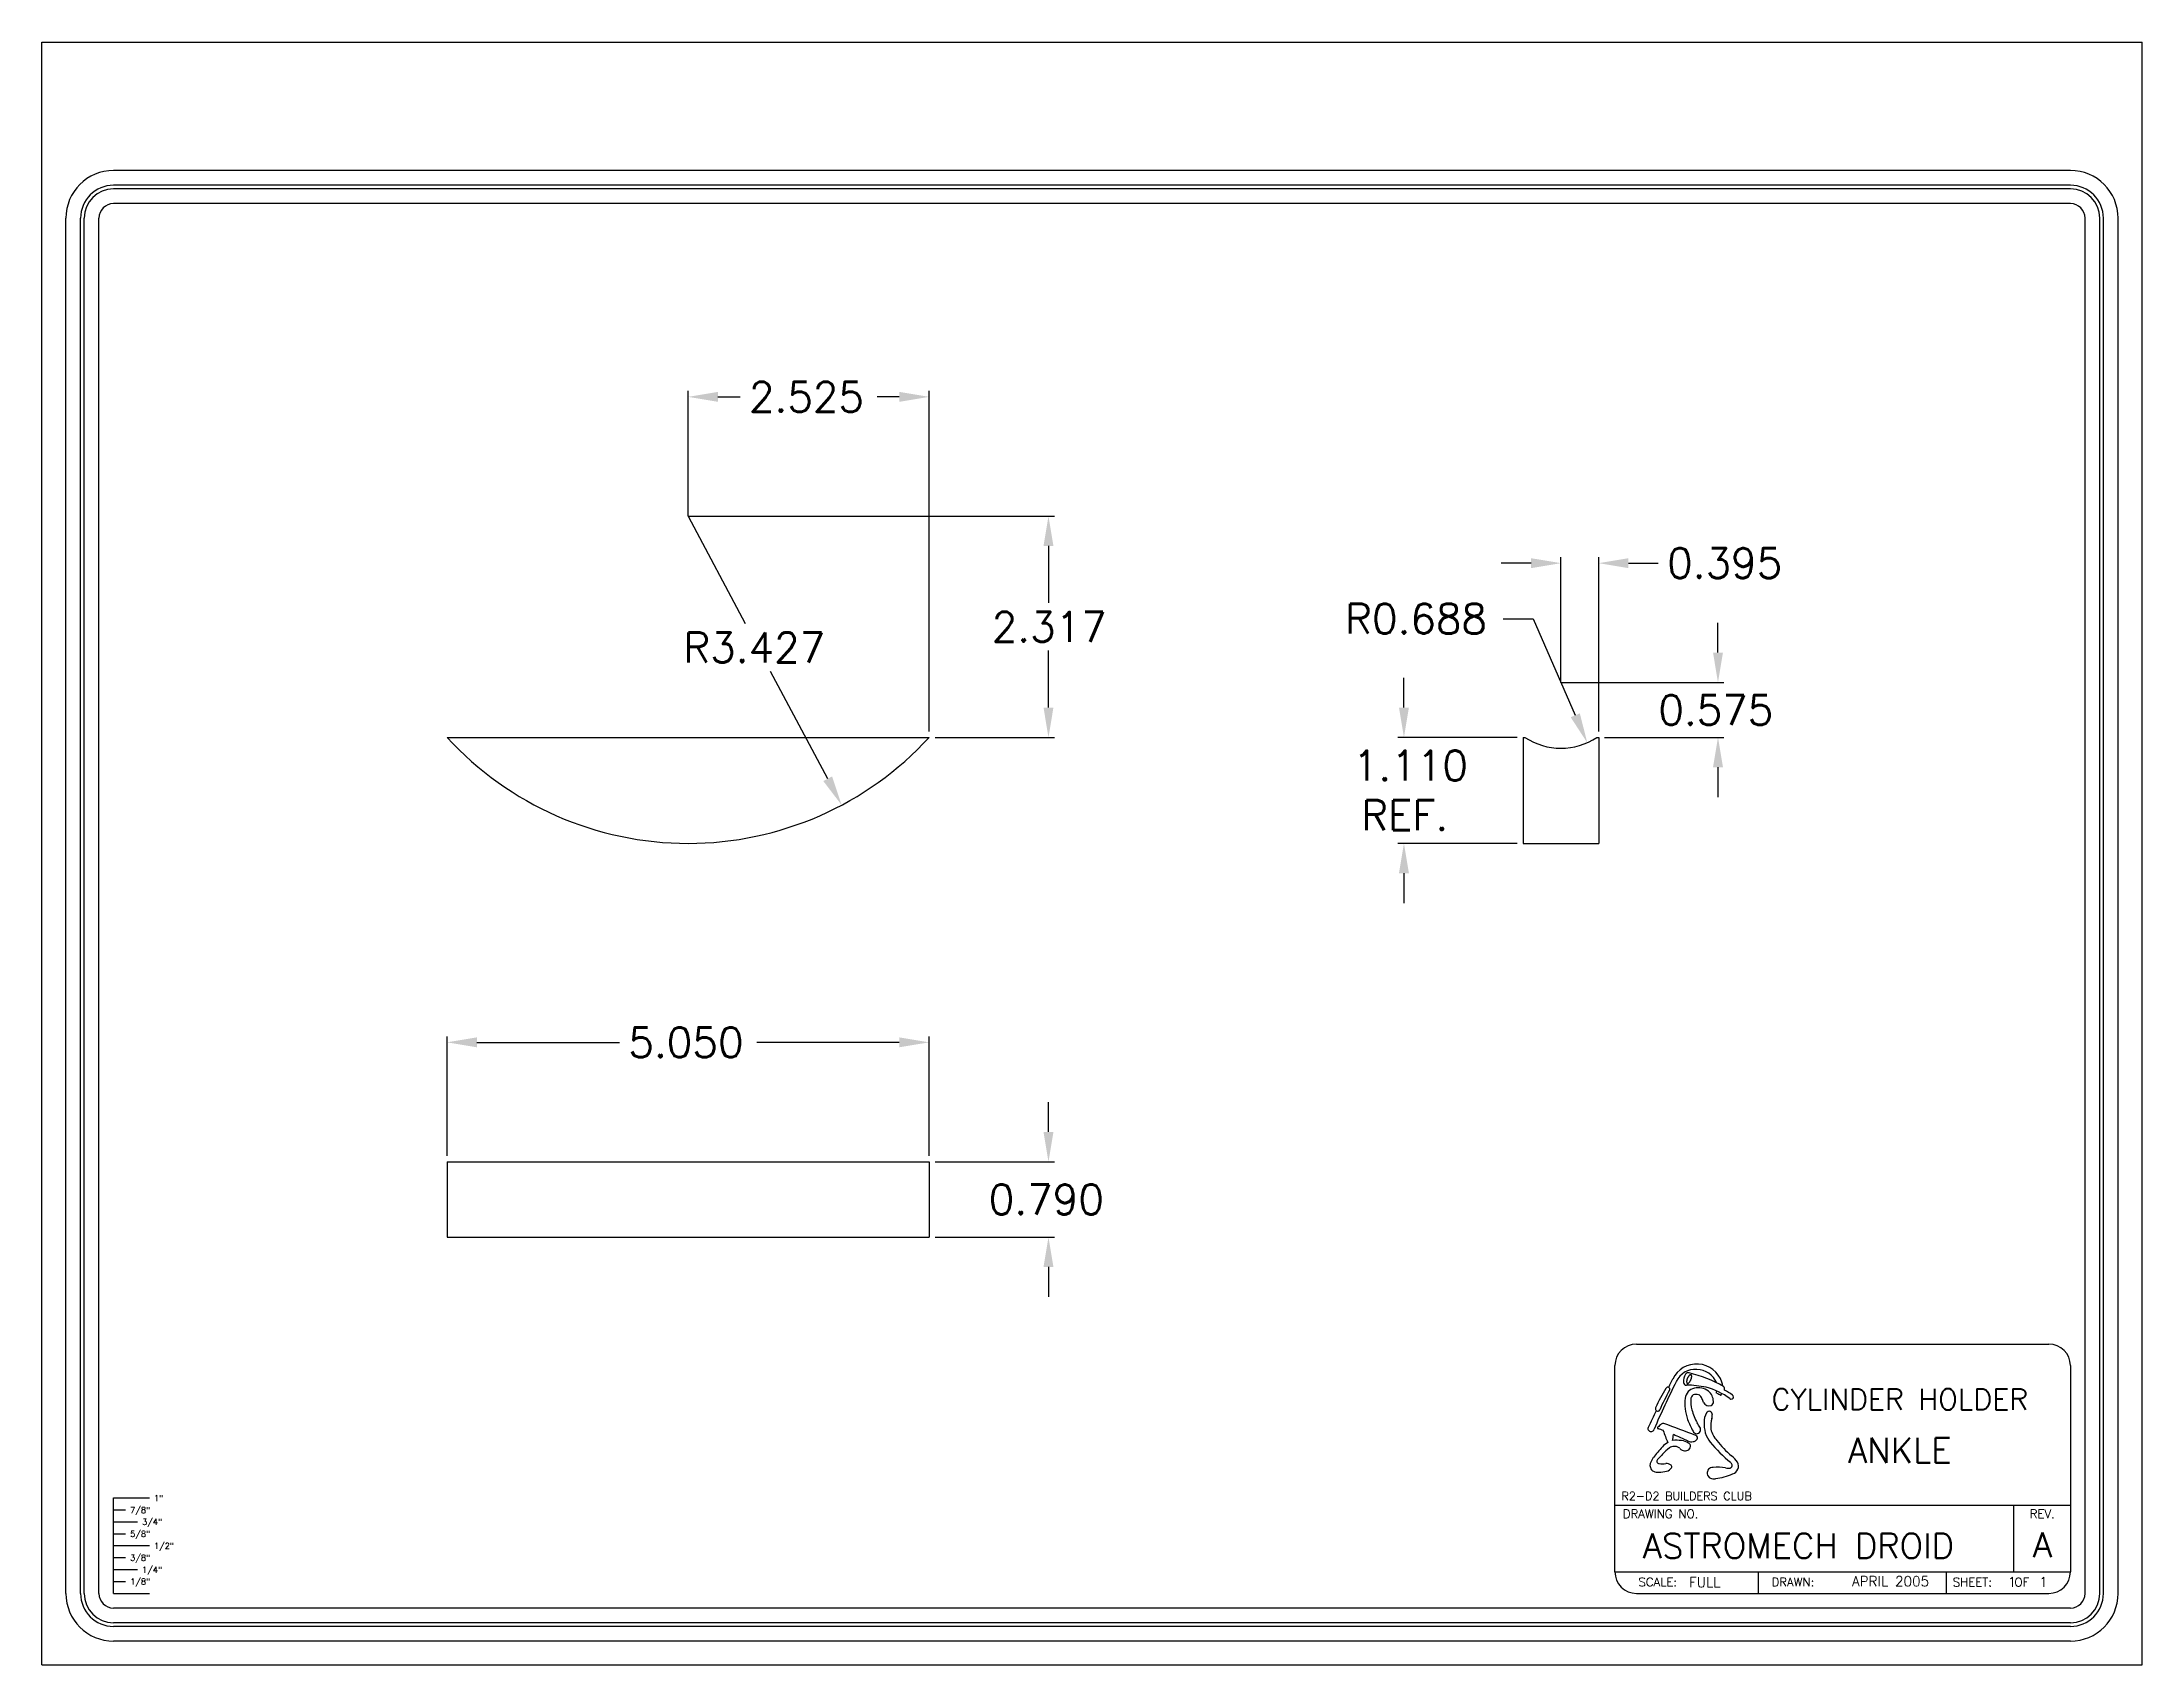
# Model space of a CAD drawing. Extents: x 0 to 22, y 0 to 17.
import ezdxf
from ezdxf.enums import TextEntityAlignment as Align

# ---------------------------------------------------------------- set-up
doc = ezdxf.new("R2010")
doc.units = 0
doc.layers.get('0').update_dxf_attribs({"linetype": 'CONTINUOUS'})
for name, color, linetype in [('ANKLE_-_CYLINDER_HOLDER', 7, 'CONTINUOUS'), ('DIMENSIONS', 1, 'CONTINUOUS'), ('FORM', 5, 'CONTINUOUS')]:
    doc.layers.add(name, color=color, linetype=linetype)
doc.styles.get("Standard").update_dxf_attribs({"font": 'simplex.shx'})

msp = doc.modelspace()

# ---------------------------------------------------------------- linework, layer by layer
for p, q in [((0, 0), (0, 17)), ((0, 17), (22, 17)), ((22, 0), (22, 17)), ((0.75, 0.75), (0.75, 1.75)), ((0.75, 1.75), (1.125, 1.75)), ((0.75, 1.625), (0.875, 1.625)), ((0.75, 1.5), (1, 1.5)), ((0.75, 1.375), (0.875, 1.375)), ((0.75, 1.25), (1.125, 1.25)), ((0.75, 1.125), (0.875, 1.125)), ((0.75, 1), (1, 1)), ((0.75, 0.875), (0.875, 0.875)), ((0.75, 0.75), (1.125, 0.75)), ((0, 0), (22, 0))]:
    msp.add_line(p, q)
at = {"layer": 'ANKLE_-_CYLINDER_HOLDER'}
for p, q in [((4.244, 9.716), (9.294, 9.716)), ((15.518, 9.716), (15.518, 8.606)), ((15.518, 9.716), (15.536, 9.716)), ((16.29, 9.716), (16.308, 9.716)), ((16.308, 9.716), (16.308, 8.606)), ((15.518, 8.606), (16.308, 8.606)), ((4.244, 5.272), (4.244, 4.482)), ((4.244, 5.272), (9.294, 5.272)), ((9.294, 5.272), (9.294, 4.482)), ((4.244, 4.482), (9.294, 4.482))]:
    msp.add_line(p, q, dxfattribs=at)
for centre, radius, start, end in [((6.769, 12.033), 3.427, 222.5408, 317.4592), ((15.913, 10.291), 0.688, 236.7581, 303.2419)]:
    msp.add_arc(centre, radius, start, end, dxfattribs=at)
at = {"layer": 'DIMENSIONS'}
for p, q in [((6.769, 12.033), (6.769, 13.346)), ((7.081, 13.283), (7.313, 13.283)), ((8.981, 13.283), (8.75, 13.283)), ((9.294, 9.779), (9.294, 13.346)), ((6.769, 12.033), (10.606, 12.033)), ((6.769, 12.033), (7.367, 10.908)), ((10.544, 11.721), (10.544, 11.125)), ((15.6, 11.541), (15.288, 11.541)), ((15.913, 10.291), (15.913, 11.604)), ((16.308, 9.779), (16.308, 11.604)), ((16.62, 11.541), (16.933, 11.541)), ((15.308, 10.959), (15.621, 10.959)), ((15.621, 10.959), (16.063, 9.948)), ((17.558, 10.604), (17.558, 10.916)), ((10.544, 10.029), (10.544, 10.625)), ((8.231, 9.283), (7.633, 10.408)), ((14.268, 10.029), (14.268, 10.341)), ((15.913, 10.291), (17.62, 10.291)), ((9.356, 9.716), (10.606, 9.716)), ((15.455, 9.716), (14.205, 9.716)), ((16.37, 9.716), (17.62, 9.716)), ((17.558, 9.404), (17.558, 9.091)), ((15.455, 8.606), (14.205, 8.606)), ((14.268, 8.294), (14.268, 7.981)), ((4.244, 5.334), (4.244, 6.584)), ((4.556, 6.522), (6.05, 6.522)), ((8.981, 6.522), (7.488, 6.522)), ((9.294, 5.334), (9.294, 6.584)), ((10.544, 5.584), (10.544, 5.897)), ((9.356, 5.272), (10.606, 5.272)), ((9.356, 4.482), (10.606, 4.482)), ((10.544, 4.169), (10.544, 3.857))]:
    msp.add_line(p, q, dxfattribs=at)
for points in [[(7.081, 13.335), (7.081, 13.231), (6.769, 13.283)], [(8.981, 13.335), (8.981, 13.231), (9.294, 13.283)], [(10.492, 11.721), (10.596, 11.721), (10.544, 12.033)], [(15.6, 11.593), (15.6, 11.489), (15.913, 11.541)], [(16.62, 11.593), (16.62, 11.489), (16.308, 11.541)], [(17.506, 10.604), (17.61, 10.604), (17.558, 10.291)], [(10.492, 10.029), (10.596, 10.029), (10.544, 9.716)], [(14.216, 10.029), (14.32, 10.029), (14.268, 9.716)], [(16.111, 9.968), (16.015, 9.927), (16.188, 9.661)], [(17.506, 9.404), (17.61, 9.404), (17.558, 9.716)], [(8.277, 9.307), (8.185, 9.259), (8.377, 9.007)], [(14.216, 8.294), (14.32, 8.294), (14.268, 8.606)], [(4.556, 6.574), (4.556, 6.47), (4.244, 6.522)], [(8.981, 6.574), (8.981, 6.47), (9.294, 6.522)], [(10.492, 5.584), (10.596, 5.584), (10.544, 5.272)], [(10.492, 4.169), (10.596, 4.169), (10.544, 4.482)]]:
    msp.add_solid(points, dxfattribs=at)
at = {"layer": 'FORM'}
for p, q in [((21.25, 15.654), (0.75, 15.654)), ((21.25, 15.5), (0.75, 15.5)), ((21.25, 15.462), (0.75, 15.462)), ((21.25, 15.308), (0.75, 15.308)), ((0.25, 0.75), (0.25, 15.154)), ((0.404, 0.75), (0.404, 15.154)), ((0.442, 0.75), (0.442, 15.154)), ((0.596, 0.75), (0.596, 15.154)), ((21.404, 0.75), (21.404, 15.154)), ((21.558, 0.75), (21.558, 15.154)), ((21.596, 0.75), (21.596, 15.154)), ((21.75, 0.75), (21.75, 15.154)), ((21.25, 0.596), (0.75, 0.596)), ((21.25, 0.442), (0.75, 0.442)), ((21.25, 0.404), (0.75, 0.404)), ((21.25, 0.25), (0.75, 0.25))]:
    msp.add_line(p, q, dxfattribs=at)
at = {"layer": 'FORM', "linetype": 'CONTINUOUS'}
for p, q in [((16.703, 3.361), (21.025, 3.361)), ((16.478, 0.975), (16.478, 3.136)), ((21.25, 3.136), (21.25, 0.975)), ((16.478, 1.673), (21.25, 1.673)), ((20.655, 1.673), (20.655, 0.975)), ((16.478, 0.975), (21.25, 0.975)), ((17.978, 0.975), (17.978, 0.75)), ((19.95, 0.972), (19.95, 0.747)), ((16.703, 0.75), (21.025, 0.75))]:
    msp.add_line(p, q, dxfattribs=at)
at = {"layer": 'FORM', "color": 1}
msp.add_polyline3d([(17.276, 3.04, 0), (17.275, 3.041, 0), (17.274, 3.041, 0), (17.273, 3.041, 0), (17.272, 3.041, 0), (17.27, 3.041, 0), (17.269, 3.041, 0), (17.268, 3.04, 0), (17.267, 3.04, 0), (17.266, 3.039, 0), (17.265, 3.039, 0), (17.263, 3.038, 0), (17.262, 3.037, 0), (17.261, 3.036, 0), (17.259, 3.035, 0), (17.258, 3.034, 0), (17.257, 3.033, 0), (17.255, 3.032, 0), (17.254, 3.03, 0), (17.253, 3.029, 0), (17.252, 3.027, 0), (17.25, 3.025, 0), (17.249, 3.024, 0), (17.248, 3.022, 0), (17.246, 3.02, 0), (17.245, 3.018, 0), (17.244, 3.016, 0), (17.243, 3.014, 0), (17.242, 3.012, 0), (17.241, 3.01, 0), (17.239, 3.008, 0), (17.238, 3.006, 0), (17.237, 3.003, 0), (17.236, 3.001, 0), (17.236, 2.999, 0), (17.235, 2.997, 0), (17.234, 2.995, 0), (17.233, 2.992, 0), (17.233, 2.99, 0), (17.232, 2.988, 0), (17.231, 2.986, 0), (17.231, 2.983, 0), (17.23, 2.981, 0), (17.23, 2.979, 0), (17.23, 2.977, 0), (17.229, 2.975, 0), (17.229, 2.973, 0), (17.229, 2.971, 0), (17.229, 2.969, 0), (17.229, 2.968, 0), (17.229, 2.966, 0), (17.229, 2.964, 0), (17.229, 2.962, 0), (17.23, 2.961, 0), (17.23, 2.96, 0), (17.23, 2.958, 0), (17.231, 2.957, 0), (17.231, 2.956, 0), (17.232, 2.955, 0), (17.232, 2.954, 0), (17.233, 2.953, 0), (17.234, 2.952, 0), (17.234, 2.951, 0), (17.235, 2.951, 0), (17.236, 2.95, 0), (17.237, 2.95, 0), (17.238, 2.95, 0), (17.239, 2.95, 0), (17.24, 2.95, 0), (17.241, 2.95, 0), (17.242, 2.95, 0), (17.244, 2.95, 0), (17.245, 2.951, 0), (17.246, 2.951, 0), (17.247, 2.952, 0), (17.248, 2.953, 0), (17.25, 2.953, 0), (17.251, 2.954, 0), (17.252, 2.955, 0), (17.254, 2.957, 0), (17.255, 2.958, 0), (17.256, 2.959, 0), (17.258, 2.961, 0), (17.259, 2.962, 0), (17.26, 2.964, 0), (17.262, 2.965, 0), (17.263, 2.967, 0), (17.264, 2.969, 0), (17.265, 2.971, 0), (17.267, 2.973, 0), (17.268, 2.975, 0), (17.269, 2.977, 0), (17.27, 2.979, 0), (17.271, 2.981, 0), (17.272, 2.983, 0), (17.273, 2.985, 0), (17.274, 2.987, 0), (17.275, 2.989, 0), (17.276, 2.992, 0), (17.277, 2.994, 0), (17.278, 2.996, 0), (17.279, 2.998, 0), (17.279, 3.001, 0), (17.28, 3.003, 0), (17.28, 3.005, 0), (17.281, 3.007, 0), (17.282, 3.009, 0), (17.282, 3.011, 0), (17.282, 3.014, 0), (17.282, 3.016, 0), (17.283, 3.018, 0), (17.283, 3.019, 0), (17.283, 3.021, 0), (17.283, 3.023, 0), (17.283, 3.025, 0), (17.283, 3.027, 0), (17.283, 3.028, 0), (17.282, 3.03, 0), (17.282, 3.031, 0), (17.282, 3.032, 0), (17.281, 3.034, 0), (17.281, 3.035, 0), (17.28, 3.036, 0), (17.279, 3.037, 0), (17.279, 3.038, 0), (17.278, 3.039, 0), (17.277, 3.039, 0), (17.276, 3.04, 0), (17.276, 3.04, 0)], dxfattribs=at)
at = {"layer": 'FORM'}
for centre, radius, start, end in [((0.75, 15.154), 0.5, 90, 180), ((21.25, 15.154), 0.5, 0, 90), ((0.75, 15.154), 0.346, 90, 180), ((0.75, 15.154), 0.308, 90, 180), ((21.25, 15.154), 0.346, 0, 90), ((21.25, 15.154), 0.308, 0, 90), ((0.75, 15.154), 0.154, 90, 180), ((21.25, 15.154), 0.154, 0, 90), ((0.75, 0.75), 0.5, 180, 270), ((0.75, 0.75), 0.346, 180, 270), ((0.75, 0.75), 0.308, 180, 270), ((0.75, 0.75), 0.154, 180, 270), ((21.25, 0.75), 0.5, 270, 0), ((21.25, 0.75), 0.346, 270, 0), ((21.25, 0.75), 0.308, 270, 0), ((21.25, 0.75), 0.154, 270, 0)]:
    msp.add_arc(centre, radius, start, end, dxfattribs=at)
at = {"layer": 'FORM', "linetype": 'CONTINUOUS'}
for centre, start, end in [((16.703, 3.136), 90, 180), ((21.025, 3.136), 360, 90), ((16.703, 0.975), 180, 270), ((21.025, 0.975), 270, 0)]:
    msp.add_arc(centre, 0.225, start, end, dxfattribs=at)
at = {"layer": 'FORM', "color": 7}
for centre, radius, start, end in [((17.335, 2.875), 0.278, 18.2326, 154.6361), ((17.32, 2.877), 0.22, 85.4854, 155.5007), ((17.329, 2.86), 0.236, 23.4687, 88.1516), ((26.447, -1.666), 10.415, 153.5831, 156.6069), ((24.943, -1.125), 8.874, 152.341, 152.9694), ((17.331, 2.785), 0.116, 99.8697, 175.5952), ((17.352, 2.722), 0.182, 54.1043, 102.9674), ((17.362, 2.758), 0.148, 0.8907, 49.1139), ((17.429, 2.913), 0.124, 333.247, 339.1268), ((17.418, 2.904), 0.19, 5.638, 17.7915), ((25.042, -1.414), 9.096, 153.3711, 154.604), ((17.677, 2.732), 0.466, 172.3003, 200.1263), ((17.548, 2.754), 0.276, 171.5259, 197.4947), ((17.322, 2.787), 0.048, 100.0375, 170.9848), ((17.867, 2.831), 0.604, 195.3231, 209.2908), ((17.324, 2.718), 0.117, 68.785, 94.7421), ((17.307, 2.762), 0.0871, 20.1831, 47.8338), ((17.16, 2.686), 0.253, 14.2811, 24.9473), ((17.465, 2.784), 0.0699, 210.2865, 287.2592), ((17.466, 2.624), 0.0332, 69.7642, 151.8988), ((17.462, 2.621), 0.0368, 357.6694, 65.2511), ((17.471, 2.753), 0.0394, 291.9673, 10.2011), ((17.547, 2.854), 0.00713, 157.3748, 243.1832), ((17.713, 3.159), 0.354, 241.5397, 249.3399), ((17.589, 2.831), 0.00392, 246.7424, 343.5507), ((17.418, 2.904), 0.19, 336.9972, 341.1119), ((16.856, 2.477), 0.0328, 161.1287, 346.893), ((16.933, 2.484), 0.00917, 120.5491, 251.4839), ((17.104, 2.316), 0.248, 124.2548, 135.0129), ((15.699, -0.948), 3.638, 69.2866, 70.2231), ((16.983, 2.502), 0.0272, 76.4452, 134.3635), ((18.095, 2.805), 1.164, 197.5192, 203.9815), ((13.996, -5.973), 9.014, 68.3272, 70.6061), ((18.01, 2.862), 0.824, 200.6463, 210.0465), ((17.335, 2.464), 0.0413, 201.5645, 38.0941), ((16.875, 2.223), 0.561, 28.4319, 33.8655), ((17.717, 2.521), 0.305, 175.9752, 218.045), ((17.588, 2.552), 0.175, 149.9608, 183.0164), ((17.771, 2.498), 0.289, 162.8186, 185.355), ((17.739, 2.527), 0.262, 192.3535, 222.302), ((17.375, 2.614), 0.123, 345.3619, 2.6057), ((18.526, 0.861), 2.105, 137.4564, 141.4055), ((17.686, 1.488), 1.009, 134.541, 138.9147), ((17.16, 2.124), 0.244, 121.505, 139.0958), ((17.302, 1.933), 0.424, 126.6804, 139.7871), ((17.098, 2.205), 0.0841, 90, 125.5975), ((16.737, 2.434), 0.354, 346.5241, 356.715), ((17.125, 2.025), 0.329, 81.0168, 97.6796), ((15.699, -0.948), 3.638, 64.8574, 67.5151), ((17.107, 2.24), 0.0497, 63.4627, 100.742), ((17.111, 2.214), 0.0734, 50.0038, 75.5417), ((17.242, 2.344), 0.112, 221.1819, 237.6838), ((17.146, 2.156), 0.197, 58.748, 81.1062), ((17.213, 2.333), 0.0899, 250.0839, 281.7545), ((17.226, 2.287), 0.0415, 277.7057, 342.6988), ((17.278, 2.412), 0.0742, 243.4858, 285.1066), ((17.236, 2.292), 0.0343, 329.1857, 69.5272), ((17.289, 2.401), 0.0619, 277.7873, 324.4296), ((17.319, 2.379), 0.0245, 325.5245, 75.3405), ((18.685, 3.332), 1.567, 219.6028, 230.5002), ((18.64, 3.253), 1.419, 219.5063, 228.4276), ((17, 2.075), 0.155, 140.5469, 175.5193), ((16.89, 2.087), 0.0444, 178.8843, 204.47), ((16.904, 2.08), 0.0554, 192.6455, 248.2224), ((16.928, 2.126), 0.107, 245.4026, 275.4098), ((16.937, 2.134), 0.0204, 124.2549, 201.2233), ((16.943, 2.137), 0.0267, 201.8253, 267.1645), ((16.926, 2.426), 0.406, 271.6993, 283.3954), ((16.976, 2.347), 0.24, 261.666, 278.334), ((17.014, 2.023), 0.0874, 52.9907, 91.7489), ((16.999, 2.117), 0.0895, 283.5752, 324.5897), ((17.05, 2.075), 0.0238, 337.1416, 47.565), ((17.505, 2.009), 0.0608, 88.4325, 186.6263), ((17.514, 2.021), 0.0727, 195.7266, 285.3807), ((17.556, 1.522), 0.55, 81.4266, 95.2081), ((17.428, 2.665), 0.721, 278.3733, 293.1521), ((17.67, 2.211), 0.149, 257.5181, 277.231), ((17.658, 2.085), 0.0481, 12.0254, 52.1436), ((17.679, 2.089), 0.0274, 292.2603, 12.8674), ((17.545, 1.983), 0.259, 32.9711, 53.7284), ((17.686, 2.084), 0.0865, 287.7475, 27.3521)]:
    msp.add_arc(centre, radius, start, end, dxfattribs=at)
at = {"layer": 'FORM', "color": 5}
for centre, radius, start, end in [((18.671, 1.878), 1.947, 148.4149, 155.1985), ((19.048, 1.745), 2.296, 150.4088, 156.2074), ((17.032, 2.888), 0.0215, 335.3232, 152.6722), ((17.33, 2.97), 0.135, 145.6086, 184.3667), ((17.226, 2.961), 0.0308, 183.998, 273.3138), ((17.247, 3.028), 0.0336, 75.2447, 147.693), ((17.221, 1.871), 1.06, 78.393, 89.648), ((16.847, 1.492), 1.621, 61.6372, 75.392), ((17.209, 2.116), 0.825, 54.9325, 74.1529), ((17.586, 2.891), 0.041, 342.6983, 41.6728), ((17.427, 2.454), 0.469, 52.7669, 65.0636), ((16.926, 2.683), 0.0245, 152.1811, 330.991), ((17.698, 2.808), 0.023, 227.6203, 57.4121)]:
    msp.add_arc(centre, radius, start, end, dxfattribs=at)

# ---------------------------------------------------------------- texts
for s, p in [('1"', (1.174, 1.717)), ('7/8"', (0.924, 1.592)), ('3/4"', (1.049, 1.467)), ('5/8"', (0.924, 1.342)), ('3/8"', (0.924, 1.092)), ('1/2"', (1.174, 1.217)), ('1/8"', (0.924, 0.842)), ('1/4"', (1.049, 0.967))]:
    msp.add_text(s, height=0.0625).set_placement(p)
at = {"layer": 'DIMENSIONS'}
for s, p in [('2.525', (7.406, 13.127)), ('0.395', (17.026, 11.385)), ('2.317', (9.949, 10.718)), ('R0.688', (13.652, 10.803)), ('R3.427', (6.719, 10.502)), ('0.575', (16.933, 9.847)), ('1.110', (13.732, 9.265)), ('REF.', (13.821, 8.745)), ('5.050', (6.144, 6.365)), ('0.790', (9.919, 4.72))]:
    msp.add_text(s, height=0.3125, dxfattribs=at).set_placement(p)
at = {"layer": 'FORM'}
for s, height, p in [('CYLINDER HOLDER', 0.22, (19.463, 2.671)), ('ANKLE', 0.2605, (19.463, 2.119))]:
    msp.add_text(s, height=height, dxfattribs=at).set_placement(p, align=Align.CENTER)
at = {"layer": 'FORM', "color": 7}
msp.add_text('R2-D2 BUILDERS CLUB', height=0.08615, dxfattribs=at).set_placement((16.546, 1.727))
at = {"layer": 'FORM', "linetype": 'CONTINUOUS'}
for s, height, p in [('DRAWING NO.', 0.09003, (16.561, 1.538)), ('SCALE:', 0.09, (16.725, 0.824)), ('DRAWN:', 0.09, (18.119, 0.824)), ('SHEET:   OF', 0.09003, (20.018, 0.823))]:
    msp.add_text(s, height=height, dxfattribs=at).set_placement(p)
msp.add_text('REV.', height=0.09, dxfattribs=at).set_placement((20.955, 1.538), align=Align.CENTER)
at = {"layer": 'FORM'}
for s, height, p in [('ASTROMECH DROID', 0.26052, (16.771, 1.118)), ('A', 0.261, (20.857, 1.128)), ('FULL', 0.1042, (17.254, 0.814)), ('1   1', 0.1042, (20.593, 0.817))]:
    msp.add_text(s, height=height, dxfattribs=at).set_placement(p)
msp.add_text('APRIL 2005', height=0.1042, dxfattribs=at).set_placement((19.77, 0.825), align=Align.RIGHT)

doc.saveas('drawing.dxf')
